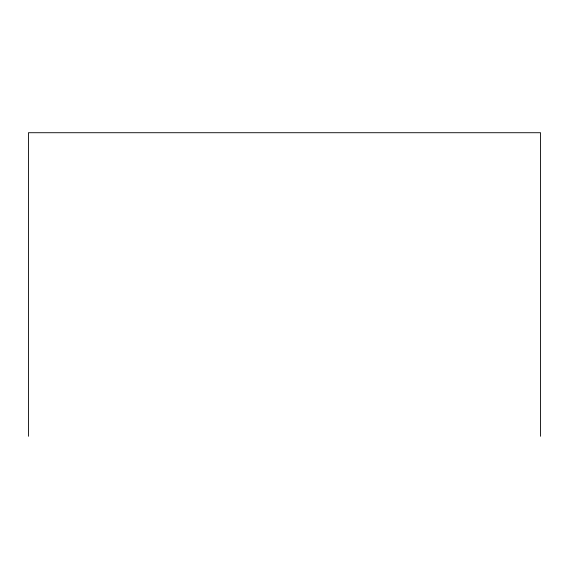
<?xml version="1.0" encoding="UTF-8"?>
<svg xmlns="http://www.w3.org/2000/svg" width="569" height="569" viewBox="0 0 569 569"><rect width="100%" height="100%" fill="white"/><g stroke="black" fill="none" stroke-linecap="round" stroke-linejoin="round"><path stroke-width="0.85" d="M540.55 436.281L540.55 132.719L28.45 132.719L28.45 436.281"/></g></svg>
